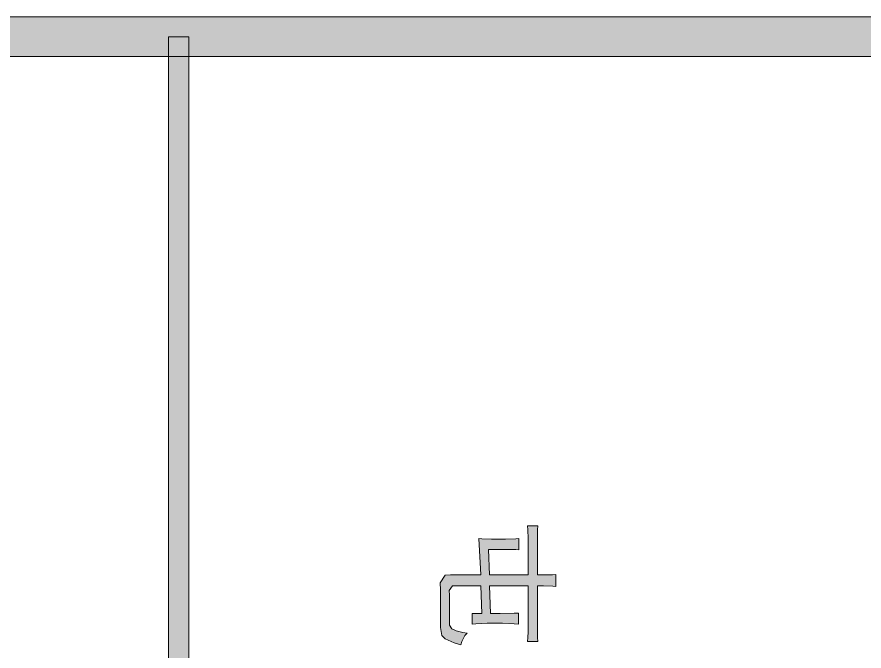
# Model space of a CAD drawing. Header units: millimetres. Extents: x 117 to 78452272, y 10 to 169749766.
# Drawn here: x 78441321 to 78443465, y 169654129 to 169655734 of the extents above; entities that cross this region are included whole.
import ezdxf

# ---------------------------------------------------------------- set-up
doc = ezdxf.new("R2010")
doc.units = ezdxf.units.MM

msp = doc.modelspace()

# ---------------------------------------------------------------- hatches: boundary and pattern name
h = msp.add_hatch(color=0)
h.dxf.hatch_style = 2
h.paths.add_polyline_path([(78382175.603, 169655634.242), (78382175.603, 169655734.215), (78451071.551, 169655734.215), (78451071.551, 169655634.242)])
h = msp.add_hatch(color=0)
h.dxf.hatch_style = 2
h.paths.add_polyline_path([(78441755.977, 169649677.669), (78441704.267, 169649677.669), (78441704.267, 169655684.228), (78441755.977, 169655684.228)])
h = msp.add_hatch(color=0)
h.dxf.hatch_style = 2
h.paths.add_polyline_path([(78442638.496, 169654321.667), (78442653.147, 169654321.667), (78442676.848, 169654322.098), (78442685.035, 169654322.96), (78442685.035, 169654292.796), (78442677.279, 169654293.658), (78442654.009, 169654294.088), (78442638.496, 169654294.088), (78442638.496, 169654182.481), (78442638.496, 169654177.741), (78442638.927, 169654163.521), (78442639.789, 169654153.609), (78442613.503, 169654153.609), (78442614.365, 169654163.521), (78442614.796, 169654177.741), (78442614.796, 169654182.481), (78442614.796, 169654294.088), (78442517.408, 169654294.088), (78442519.994, 169654223.849), (78442544.125, 169654223.849), (78442579.46, 169654224.711), (78442590.233, 169654225.142), (78442590.233, 169654196.701), (78442579.891, 169654197.994), (78442550.158, 169654199.287), (78442530.336, 169654199.287), (78442510.944, 169654199.287), (78442482.504, 169654197.994), (78442473.455, 169654196.701), (78442473.455, 169654223.849), (78442498.017, 169654223.849), (78442495.431, 169654294.088), (78442431.656, 169654294.088), (78442423.468, 169654294.088), (78442415.281, 169654282.454), (78442416.143, 169654270.819), (78442416.143, 169654201.872), (78442416.143, 169654194.547), (78442421.745, 169654185.066), (78442427.346, 169654182.481), (78442432.518, 169654179.895), (78442449.323, 169654176.017), (78442460.527, 169654174.724), (78442454.925, 169654168.261), (78442447.169, 169654153.178), (78442444.583, 169654144.56), (78442427.346, 169654149.731), (78442405.37, 169654159.642), (78442401.061, 169654164.382), (78442396.751, 169654168.691), (78442392.873, 169654188.945), (78442392.873, 169654204.458), (78442392.873, 169654283.746), (78442392.011, 169654301.845), (78442404.939, 169654320.805), (78442418.728, 169654321.667), (78442495.431, 169654321.667), (78442490.26, 169654413.884), (78442497.586, 169654413.022), (78442522.148, 169654412.591), (78442539.816, 169654412.591), (78442557.915, 169654412.591), (78442583.77, 169654413.022), (78442591.526, 169654413.884), (78442591.526, 169654385.012), (78442583.77, 169654385.874), (78442545.418, 169654386.305), (78442514.823, 169654386.305), (78442517.408, 169654321.667), (78442614.796, 169654321.667), (78442614.796, 169654402.249), (78442614.796, 169654413.884), (78442614.365, 169654435.86), (78442613.503, 169654446.202), (78442639.789, 169654446.202), (78442638.927, 169654435.86), (78442638.496, 169654413.884), (78442638.496, 169654402.249)])

# ---------------------------------------------------------------- linework, layer by layer
at = {"color": 0, "lineweight": 0}
for points in [[(78382175.603, 169655634.242), (78382175.603, 169655734.215), (78451071.551, 169655734.215), (78451071.551, 169655634.242)], [(78441755.977, 169649677.669), (78441704.267, 169649677.669), (78441704.267, 169655684.228), (78441755.977, 169655684.228)], [(78442638.496, 169654321.667), (78442653.147, 169654321.667), (78442676.848, 169654322.098), (78442685.035, 169654322.96), (78442685.035, 169654292.796), (78442677.279, 169654293.658), (78442654.009, 169654294.088), (78442638.496, 169654294.088), (78442638.496, 169654182.481), (78442638.496, 169654177.741), (78442638.927, 169654163.521), (78442639.789, 169654153.609), (78442613.503, 169654153.609), (78442614.365, 169654163.521), (78442614.796, 169654177.741), (78442614.796, 169654182.481), (78442614.796, 169654294.088), (78442517.408, 169654294.088), (78442519.994, 169654223.849), (78442544.125, 169654223.849), (78442579.46, 169654224.711), (78442590.233, 169654225.142), (78442590.233, 169654196.701), (78442579.891, 169654197.994), (78442550.158, 169654199.287), (78442530.336, 169654199.287), (78442510.944, 169654199.287), (78442482.504, 169654197.994), (78442473.455, 169654196.701), (78442473.455, 169654223.849), (78442498.017, 169654223.849), (78442495.431, 169654294.088), (78442431.656, 169654294.088), (78442423.468, 169654294.088), (78442415.281, 169654282.454), (78442416.143, 169654270.819), (78442416.143, 169654201.872), (78442416.143, 169654194.547), (78442421.745, 169654185.066), (78442427.346, 169654182.481), (78442432.518, 169654179.895), (78442449.323, 169654176.017), (78442460.527, 169654174.724), (78442454.925, 169654168.261), (78442447.169, 169654153.178), (78442444.583, 169654144.56), (78442427.346, 169654149.731), (78442405.37, 169654159.642), (78442401.061, 169654164.382), (78442396.751, 169654168.691), (78442392.873, 169654188.945), (78442392.873, 169654204.458), (78442392.873, 169654283.746), (78442392.011, 169654301.845), (78442404.939, 169654320.805), (78442418.728, 169654321.667), (78442495.431, 169654321.667), (78442490.26, 169654413.884), (78442497.586, 169654413.022), (78442522.148, 169654412.591), (78442539.816, 169654412.591), (78442557.915, 169654412.591), (78442583.77, 169654413.022), (78442591.526, 169654413.884), (78442591.526, 169654385.012), (78442583.77, 169654385.874), (78442545.418, 169654386.305), (78442514.823, 169654386.305), (78442517.408, 169654321.667), (78442614.796, 169654321.667), (78442614.796, 169654402.249), (78442614.796, 169654413.884), (78442614.365, 169654435.86), (78442613.503, 169654446.202), (78442639.789, 169654446.202), (78442638.927, 169654435.86), (78442638.496, 169654413.884), (78442638.496, 169654402.249)]]:
    msp.add_lwpolyline(points, close=True, dxfattribs=at)

doc.saveas('drawing.dxf')
